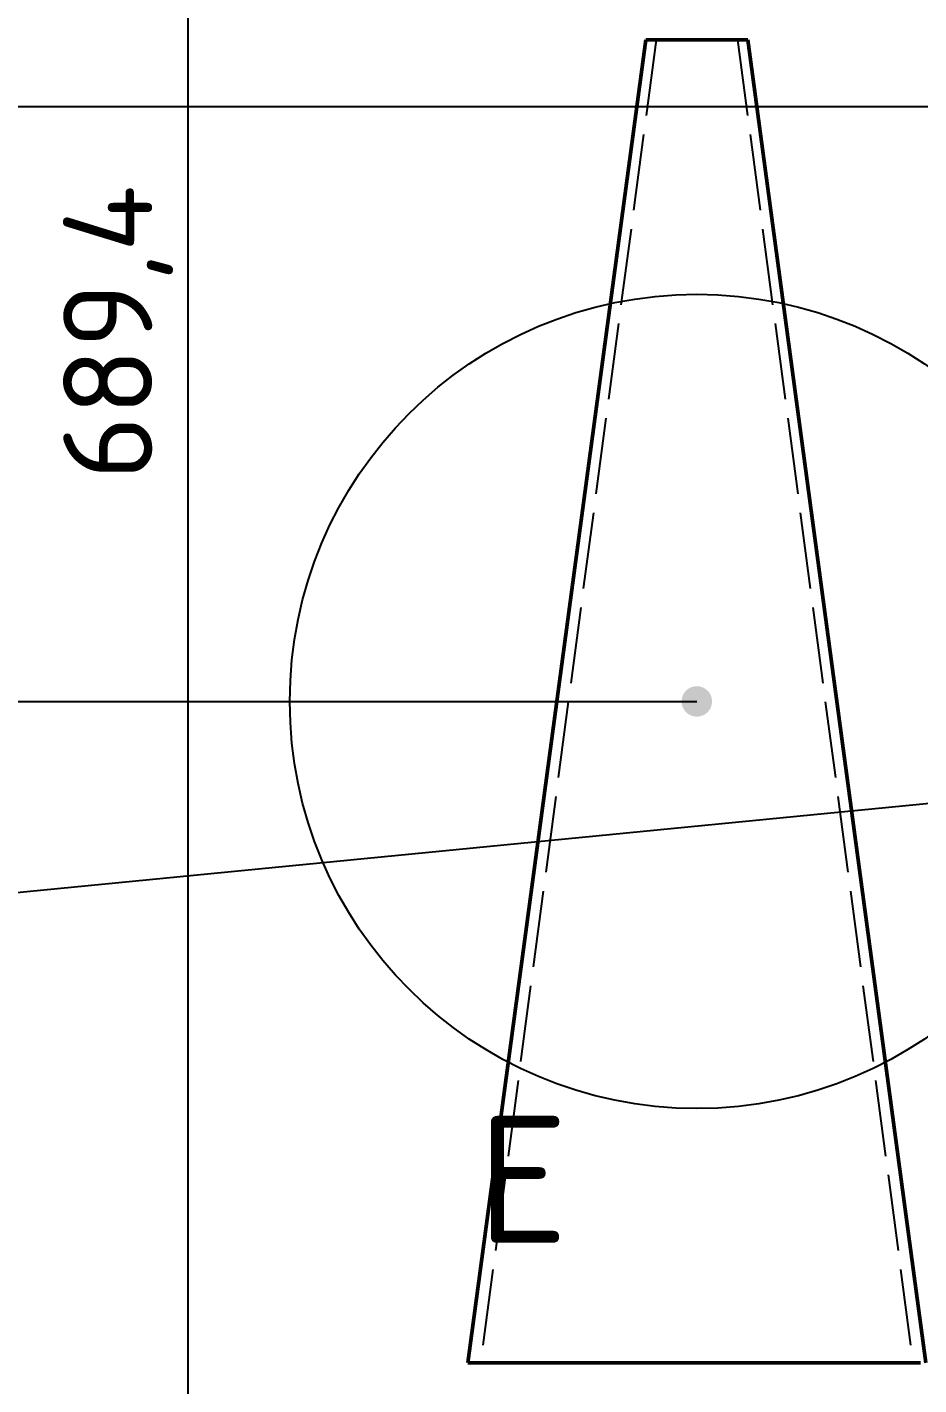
# Model space of a CAD drawing. Header units: millimetres. Extents: x 0 to 420, y 0 to 297.
# Drawn here: x 46.7 to 81.7, y 136.6 to 189.9 of the extents above; entities that cross this region are included whole.
import ezdxf
from ezdxf.enums import TextEntityAlignment as Align

# ---------------------------------------------------------------- set-up
doc = ezdxf.new("R2010")
doc.units = ezdxf.units.MM
doc.linetypes.add('ISO02-TRAZOS', pattern=[3.75, 3, -0.75])
for name, color, linetype, lineweight in [('01-VISIBLE', 7, 'CONTINUOUS', 50), ('02-OCULTA', 4, 'ISO02-TRAZOS', 25), ('04-COTA', 3, 'CONTINUOUS', 25), ('06-TEXTO', 7, 'CONTINUOUS', 25), ('08-FINA', 5, 'CONTINUOUS', 25)]:
    doc.layers.add(name, color=color, linetype=linetype, lineweight=lineweight)
doc.styles.add('ISO3098', font='isocpeur.ttf')
doc.dimstyles.new('FLAMA-ISO', dxfattribs={"dimtxt": 3.5, "dimasz": 3, "dimexe": 2, "dimexo": 1, "dimgap": 1, "dimtad": 1, "dimdec": 1, "dimtxsty": 'ISO3098', "dimcen": 2.5, "dimclrd": 3, "dimclre": 3, "dimclrt": 3, "dimazin": 3, "dimtfac": 1, "dimtmove": 0, "dimatfit": 3, "dimlwd": 25, "dimlwe": 25})

msp = doc.modelspace()

# ---------------------------------------------------------------- hatches: boundary and pattern name
at = {"layer": '08-FINA'}
h = msp.add_hatch(color=7, dxfattribs=at)
h.dxf.hatch_style = 1
edge = h.paths.add_edge_path()
edge.add_arc((73, 163.44), 0.6, 0, 360)

# ---------------------------------------------------------------- linework, layer by layer
at = {"layer": '01-VISIBLE'}
for p, q in [((71, 189.44), (64, 137.44)), ((75, 189.44), (82, 137.44))]:
    msp.add_line(p, q, dxfattribs=at)
for points in [[(75, 189.44), (74.9, 189.44), (74.8, 189.44), (74.7, 189.44), (74.6, 189.44), (74.5, 189.44), (74.4, 189.44), (74.3, 189.44), (74.2, 189.44), (74.1, 189.44), (74, 189.44), (73.9, 189.44), (73.8, 189.44), (73.7, 189.44), (73.6, 189.44), (73.5, 189.44), (73.4, 189.44), (73.3, 189.44), (73.2, 189.44), (73.1, 189.44), (73, 189.44), (72.9, 189.44), (72.8, 189.44), (72.7, 189.44), (72.6, 189.44), (72.5, 189.44), (72.4, 189.44), (72.3, 189.44), (72.2, 189.44), (72.1, 189.44), (72, 189.44), (71.9, 189.44), (71.8, 189.44), (71.7, 189.44), (71.6, 189.44), (71.5, 189.44), (71.4, 189.44), (71.3, 189.44), (71.2, 189.44), (71.1, 189.44), (71, 189.44)], [(81.8, 137.44), (81.7, 137.44), (81.6, 137.44), (81.5, 137.44), (81.4, 137.44), (81.3, 137.44), (81.2, 137.44), (81.1, 137.44), (81, 137.44), (80.9, 137.44), (80.8, 137.44), (80.7, 137.44), (80.6, 137.44), (80.5, 137.44), (80.4, 137.44), (80.3, 137.44), (80.2, 137.44), (80.1, 137.44), (80, 137.44), (79.9, 137.44), (79.8, 137.44), (79.7, 137.44), (79.6, 137.44), (79.5, 137.44), (79.4, 137.44), (79.3, 137.44), (79.2, 137.44), (79.1, 137.44), (79, 137.44), (78.9, 137.44), (78.8, 137.44), (78.7, 137.44), (78.6, 137.44), (78.5, 137.44), (78.4, 137.44), (78.3, 137.44), (78.2, 137.44), (78.1, 137.44), (78, 137.44), (77.9, 137.44), (77.8, 137.44), (77.7, 137.44), (77.6, 137.44), (77.5, 137.44), (77.4, 137.44), (77.3, 137.44), (77.2, 137.44), (77.1, 137.44), (77, 137.44), (76.9, 137.44), (76.8, 137.44), (76.7, 137.44), (76.6, 137.44), (76.5, 137.44), (76.4, 137.44), (76.3, 137.44), (76.2, 137.44), (76.1, 137.44), (76, 137.44), (75.9, 137.44), (75.8, 137.44), (75.7, 137.44), (75.6, 137.44), (75.5, 137.44), (75.4, 137.44), (75.3, 137.44), (75.2, 137.44), (75.1, 137.44), (75, 137.44), (74.9, 137.44), (74.8, 137.44), (74.7, 137.44), (74.6, 137.44), (74.5, 137.44), (74.4, 137.44), (74.3, 137.44), (74.2, 137.44), (74.1, 137.44), (74, 137.44), (73.9, 137.44), (73.8, 137.44), (73.7, 137.44), (73.6, 137.44), (73.5, 137.44), (73.4, 137.44), (73.3, 137.44), (73.2, 137.44), (73.1, 137.44), (73, 137.44), (72.9, 137.44), (72.8, 137.44), (72.7, 137.44), (72.6, 137.44), (72.5, 137.44), (72.4, 137.44), (72.3, 137.44), (72.2, 137.44), (72.1, 137.44), (72, 137.44), (71.9, 137.44), (71.8, 137.44), (71.7, 137.44), (71.6, 137.44), (71.5, 137.44), (71.4, 137.44), (71.3, 137.44), (71.2, 137.44), (71.1, 137.44), (71, 137.44), (70.9, 137.44), (70.8, 137.44), (70.7, 137.44), (70.6, 137.44), (70.5, 137.44), (70.4, 137.44), (70.3, 137.44), (70.2, 137.44), (70.1, 137.44), (70, 137.44), (69.9, 137.44), (69.8, 137.44), (69.7, 137.44), (69.6, 137.44), (69.5, 137.44), (69.4, 137.44), (69.3, 137.44), (69.2, 137.44), (69.1, 137.44), (69, 137.44), (68.9, 137.44), (68.8, 137.44), (68.7, 137.44), (68.6, 137.44), (68.5, 137.44), (68.4, 137.44), (68.3, 137.44), (68.2, 137.44), (68.1, 137.44), (68, 137.44), (67.9, 137.44), (67.8, 137.44), (67.7, 137.44), (67.6, 137.44), (67.5, 137.44), (67.4, 137.44), (67.3, 137.44), (67.2, 137.44), (67.1, 137.44), (67, 137.44), (66.9, 137.44), (66.8, 137.44), (66.7, 137.44), (66.6, 137.44), (66.5, 137.44), (66.4, 137.44), (66.3, 137.44), (66.2, 137.44), (66.1, 137.44), (66, 137.44), (65.9, 137.44), (65.8, 137.44), (65.7, 137.44), (65.6, 137.44), (65.5, 137.44), (65.4, 137.44), (65.3, 137.44), (65.2, 137.44), (65.1, 137.44), (65, 137.44), (64.9, 137.44), (64.8, 137.44), (64.7, 137.44), (64.6, 137.44), (64.5, 137.44), (64.4, 137.44), (64.3, 137.44), (64.2, 137.44), (64.1, 137.44), (64, 137.44)]]:
    msp.add_lwpolyline(points, dxfattribs=at)
at = {"layer": '02-OCULTA'}
for p, q in [((71.4, 189.44), (64.5, 137.44)), ((74.6, 189.44), (81.5, 137.44))]:
    msp.add_line(p, q, dxfattribs=at)
for points in [[(71, 189.44), (71.1, 189.44), (71.2, 189.44), (71.3, 189.44), (71.4, 189.44), (71.5, 189.44), (71.6, 189.44), (71.7, 189.44), (71.8, 189.44), (71.9, 189.44), (72, 189.44), (72.1, 189.44), (72.2, 189.44), (72.3, 189.44), (72.4, 189.44), (72.5, 189.44), (72.6, 189.44), (72.7, 189.44), (72.8, 189.44), (72.9, 189.44), (73, 189.44), (73.1, 189.44), (73.2, 189.44), (73.3, 189.44), (73.4, 189.44), (73.5, 189.44), (73.6, 189.44), (73.7, 189.44), (73.8, 189.44), (73.9, 189.44), (74, 189.44), (74.1, 189.44), (74.2, 189.44), (74.3, 189.44), (74.4, 189.44), (74.5, 189.44), (74.6, 189.44), (74.7, 189.44), (74.8, 189.44), (74.9, 189.44), (75, 189.44)], [(71.4, 189.44), (71.5, 189.44), (71.6, 189.44), (71.7, 189.44), (71.8, 189.44), (71.9, 189.44), (72, 189.44), (72.1, 189.44), (72.2, 189.44), (72.3, 189.44), (72.4, 189.44), (72.5, 189.44), (72.6, 189.44), (72.7, 189.44), (72.8, 189.44), (72.9, 189.44), (73, 189.44), (73.1, 189.44), (73.2, 189.44), (73.3, 189.44), (73.4, 189.44), (73.5, 189.44), (73.6, 189.44), (73.7, 189.44), (73.8, 189.44), (73.9, 189.44), (74, 189.44), (74.1, 189.44), (74.2, 189.44), (74.3, 189.44), (74.4, 189.44), (74.5, 189.44), (74.6, 189.44)], [(74.6, 189.44), (74.5, 189.44), (74.4, 189.44), (74.3, 189.44), (74.2, 189.44), (74.1, 189.44), (74, 189.44), (73.9, 189.44), (73.8, 189.44), (73.7, 189.44), (73.6, 189.44), (73.5, 189.44), (73.4, 189.44), (73.3, 189.44), (73.2, 189.44), (73.1, 189.44), (73, 189.44), (72.9, 189.44), (72.8, 189.44), (72.7, 189.44), (72.6, 189.44), (72.5, 189.44), (72.4, 189.44), (72.3, 189.44), (72.2, 189.44), (72.1, 189.44), (72, 189.44), (71.9, 189.44), (71.8, 189.44), (71.7, 189.44), (71.6, 189.44), (71.5, 189.44), (71.4, 189.44)], [(64, 137.44), (64.1, 137.44), (64.2, 137.44), (64.3, 137.44), (64.4, 137.44), (64.5, 137.44), (64.6, 137.44), (64.7, 137.44), (64.8, 137.44), (64.9, 137.44), (65, 137.44), (65.1, 137.44), (65.2, 137.44), (65.3, 137.44), (65.4, 137.44), (65.5, 137.44), (65.6, 137.44), (65.7, 137.44), (65.8, 137.44), (65.9, 137.44), (66, 137.44), (66.1, 137.44), (66.2, 137.44), (66.3, 137.44), (66.4, 137.44), (66.5, 137.44), (66.6, 137.44), (66.7, 137.44), (66.8, 137.44), (66.9, 137.44), (67, 137.44), (67.1, 137.44), (67.2, 137.44), (67.3, 137.44), (67.4, 137.44), (67.5, 137.44), (67.6, 137.44), (67.7, 137.44), (67.8, 137.44), (67.9, 137.44), (68, 137.44), (68.1, 137.44), (68.2, 137.44), (68.3, 137.44), (68.4, 137.44), (68.5, 137.44), (68.6, 137.44), (68.7, 137.44), (68.8, 137.44), (68.9, 137.44), (69, 137.44), (69.1, 137.44), (69.2, 137.44), (69.3, 137.44), (69.4, 137.44), (69.5, 137.44), (69.6, 137.44), (69.7, 137.44), (69.8, 137.44), (69.9, 137.44), (70, 137.44), (70.1, 137.44), (70.2, 137.44), (70.3, 137.44), (70.4, 137.44), (70.5, 137.44), (70.6, 137.44), (70.7, 137.44), (70.8, 137.44), (70.9, 137.44), (71, 137.44), (71.1, 137.44), (71.2, 137.44), (71.3, 137.44), (71.4, 137.44), (71.5, 137.44), (71.6, 137.44), (71.7, 137.44), (71.8, 137.44), (71.9, 137.44), (72, 137.44), (72.1, 137.44), (72.2, 137.44), (72.3, 137.44), (72.4, 137.44), (72.5, 137.44), (72.6, 137.44), (72.7, 137.44), (72.8, 137.44), (72.9, 137.44), (73, 137.44), (73.1, 137.44), (73.2, 137.44), (73.3, 137.44), (73.4, 137.44), (73.5, 137.44), (73.6, 137.44), (73.7, 137.44), (73.8, 137.44), (73.9, 137.44), (74, 137.44), (74.1, 137.44), (74.2, 137.44), (74.3, 137.44), (74.4, 137.44), (74.5, 137.44), (74.6, 137.44), (74.7, 137.44), (74.8, 137.44), (74.9, 137.44), (75, 137.44), (75.1, 137.44), (75.2, 137.44), (75.3, 137.44), (75.4, 137.44), (75.5, 137.44), (75.6, 137.44), (75.7, 137.44), (75.8, 137.44), (75.9, 137.44), (76, 137.44), (76.1, 137.44), (76.2, 137.44), (76.3, 137.44), (76.4, 137.44), (76.5, 137.44), (76.6, 137.44), (76.7, 137.44), (76.8, 137.44), (76.9, 137.44), (77, 137.44), (77.1, 137.44), (77.2, 137.44), (77.3, 137.44), (77.4, 137.44), (77.5, 137.44), (77.6, 137.44), (77.7, 137.44), (77.8, 137.44), (77.9, 137.44), (78, 137.44), (78.1, 137.44), (78.2, 137.44), (78.3, 137.44), (78.4, 137.44), (78.5, 137.44), (78.6, 137.44), (78.7, 137.44), (78.8, 137.44), (78.9, 137.44), (79, 137.44), (79.1, 137.44), (79.2, 137.44), (79.3, 137.44), (79.4, 137.44), (79.5, 137.44), (79.6, 137.44), (79.7, 137.44), (79.8, 137.44), (79.9, 137.44), (80, 137.44), (80.1, 137.44), (80.2, 137.44), (80.3, 137.44), (80.4, 137.44), (80.5, 137.44), (80.6, 137.44), (80.7, 137.44), (80.8, 137.44), (80.9, 137.44), (81, 137.44), (81.1, 137.44), (81.2, 137.44), (81.3, 137.44), (81.4, 137.44), (81.5, 137.44), (81.6, 137.44), (81.7, 137.44), (81.8, 137.44)], [(64.5, 137.44), (64.6, 137.44), (64.7, 137.44), (64.8, 137.44), (64.9, 137.44), (65, 137.44), (65.1, 137.44), (65.2, 137.44), (65.3, 137.44), (65.4, 137.44), (65.5, 137.44), (65.6, 137.44), (65.7, 137.44), (65.8, 137.44), (65.9, 137.44), (66, 137.44), (66.1, 137.44), (66.2, 137.44), (66.3, 137.44), (66.4, 137.44), (66.5, 137.44), (66.6, 137.44), (66.7, 137.44), (66.8, 137.44), (66.9, 137.44), (67, 137.44), (67.1, 137.44), (67.2, 137.44), (67.3, 137.44), (67.4, 137.44), (67.5, 137.44), (67.6, 137.44), (67.7, 137.44), (67.8, 137.44), (67.9, 137.44), (68, 137.44), (68.1, 137.44), (68.2, 137.44), (68.3, 137.44), (68.4, 137.44), (68.5, 137.44), (68.6, 137.44), (68.7, 137.44), (68.8, 137.44), (68.9, 137.44), (69, 137.44), (69.1, 137.44), (69.2, 137.44), (69.3, 137.44), (69.4, 137.44), (69.5, 137.44), (69.6, 137.44), (69.7, 137.44), (69.8, 137.44), (69.9, 137.44), (70, 137.44), (70.1, 137.44), (70.2, 137.44), (70.3, 137.44), (70.4, 137.44), (70.5, 137.44), (70.6, 137.44), (70.7, 137.44), (70.8, 137.44), (70.9, 137.44), (71, 137.44), (71.1, 137.44), (71.2, 137.44), (71.3, 137.44), (71.4, 137.44), (71.5, 137.44), (71.6, 137.44), (71.7, 137.44), (71.8, 137.44), (71.9, 137.44), (72, 137.44), (72.1, 137.44), (72.2, 137.44), (72.3, 137.44), (72.4, 137.44), (72.5, 137.44), (72.6, 137.44), (72.7, 137.44), (72.8, 137.44), (72.9, 137.44), (73, 137.44), (73.1, 137.44), (73.2, 137.44), (73.3, 137.44), (73.4, 137.44), (73.5, 137.44), (73.6, 137.44), (73.7, 137.44), (73.8, 137.44), (73.9, 137.44), (74, 137.44), (74.1, 137.44), (74.2, 137.44), (74.3, 137.44), (74.4, 137.44), (74.5, 137.44), (74.6, 137.44), (74.7, 137.44), (74.8, 137.44), (74.9, 137.44), (75, 137.44), (75.1, 137.44), (75.2, 137.44), (75.3, 137.44), (75.4, 137.44), (75.5, 137.44), (75.6, 137.44), (75.7, 137.44), (75.8, 137.44), (75.9, 137.44), (76, 137.44), (76.1, 137.44), (76.2, 137.44), (76.3, 137.44), (76.4, 137.44), (76.5, 137.44), (76.6, 137.44), (76.7, 137.44), (76.8, 137.44), (76.9, 137.44), (77, 137.44), (77.1, 137.44), (77.2, 137.44), (77.3, 137.44), (77.4, 137.44), (77.5, 137.44), (77.6, 137.44), (77.7, 137.44), (77.8, 137.44), (77.9, 137.44), (78, 137.44), (78.1, 137.44), (78.2, 137.44), (78.3, 137.44), (78.4, 137.44), (78.5, 137.44), (78.6, 137.44), (78.7, 137.44), (78.8, 137.44), (78.9, 137.44), (79, 137.44), (79.1, 137.44), (79.2, 137.44), (79.3, 137.44), (79.4, 137.44), (79.5, 137.44), (79.6, 137.44), (79.7, 137.44), (79.8, 137.44), (79.9, 137.44), (80, 137.44), (80.1, 137.44), (80.2, 137.44), (80.3, 137.44), (80.4, 137.44), (80.5, 137.44), (80.6, 137.44), (80.7, 137.44), (80.8, 137.44), (80.9, 137.44), (81, 137.44), (81.1, 137.44), (81.2, 137.44), (81.3, 137.44), (81.4, 137.44), (81.5, 137.44)], [(81.5, 137.44), (81.4, 137.44), (81.3, 137.44), (81.2, 137.44), (81.1, 137.44), (81, 137.44), (80.9, 137.44), (80.8, 137.44), (80.7, 137.44), (80.6, 137.44), (80.5, 137.44), (80.4, 137.44), (80.3, 137.44), (80.2, 137.44), (80.1, 137.44), (80, 137.44), (79.9, 137.44), (79.8, 137.44), (79.7, 137.44), (79.6, 137.44), (79.5, 137.44), (79.4, 137.44), (79.3, 137.44), (79.2, 137.44), (79.1, 137.44), (79, 137.44), (78.9, 137.44), (78.8, 137.44), (78.7, 137.44), (78.6, 137.44), (78.5, 137.44), (78.4, 137.44), (78.3, 137.44), (78.2, 137.44), (78.1, 137.44), (78, 137.44), (77.9, 137.44), (77.8, 137.44), (77.7, 137.44), (77.6, 137.44), (77.5, 137.44), (77.4, 137.44), (77.3, 137.44), (77.2, 137.44), (77.1, 137.44), (77, 137.44), (76.9, 137.44), (76.8, 137.44), (76.7, 137.44), (76.6, 137.44), (76.5, 137.44), (76.4, 137.44), (76.3, 137.44), (76.2, 137.44), (76.1, 137.44), (76, 137.44), (75.9, 137.44), (75.8, 137.44), (75.7, 137.44), (75.6, 137.44), (75.5, 137.44), (75.4, 137.44), (75.3, 137.44), (75.2, 137.44), (75.1, 137.44), (75, 137.44), (74.9, 137.44), (74.8, 137.44), (74.7, 137.44), (74.6, 137.44), (74.5, 137.44), (74.4, 137.44), (74.3, 137.44), (74.2, 137.44), (74.1, 137.44), (74, 137.44), (73.9, 137.44), (73.8, 137.44), (73.7, 137.44), (73.6, 137.44), (73.5, 137.44), (73.4, 137.44), (73.3, 137.44), (73.2, 137.44), (73.1, 137.44), (73, 137.44), (72.9, 137.44), (72.8, 137.44), (72.7, 137.44), (72.6, 137.44), (72.5, 137.44), (72.4, 137.44), (72.3, 137.44), (72.2, 137.44), (72.1, 137.44), (72, 137.44), (71.9, 137.44), (71.8, 137.44), (71.7, 137.44), (71.6, 137.44), (71.5, 137.44), (71.4, 137.44), (71.3, 137.44), (71.2, 137.44), (71.1, 137.44), (71, 137.44), (70.9, 137.44), (70.8, 137.44), (70.7, 137.44), (70.6, 137.44), (70.5, 137.44), (70.4, 137.44), (70.3, 137.44), (70.2, 137.44), (70.1, 137.44), (70, 137.44), (69.9, 137.44), (69.8, 137.44), (69.7, 137.44), (69.6, 137.44), (69.5, 137.44), (69.4, 137.44), (69.3, 137.44), (69.2, 137.44), (69.1, 137.44), (69, 137.44), (68.9, 137.44), (68.8, 137.44), (68.7, 137.44), (68.6, 137.44), (68.5, 137.44), (68.4, 137.44), (68.3, 137.44), (68.2, 137.44), (68.1, 137.44), (68, 137.44), (67.9, 137.44), (67.8, 137.44), (67.7, 137.44), (67.6, 137.44), (67.5, 137.44), (67.4, 137.44), (67.3, 137.44), (67.2, 137.44), (67.1, 137.44), (67, 137.44), (66.9, 137.44), (66.8, 137.44), (66.7, 137.44), (66.6, 137.44), (66.5, 137.44), (66.4, 137.44), (66.3, 137.44), (66.2, 137.44), (66.1, 137.44), (66, 137.44), (65.9, 137.44), (65.8, 137.44), (65.7, 137.44), (65.6, 137.44), (65.5, 137.44), (65.4, 137.44), (65.3, 137.44), (65.2, 137.44), (65.1, 137.44), (65, 137.44), (64.9, 137.44), (64.8, 137.44), (64.7, 137.44), (64.6, 137.44), (64.5, 137.44)]]:
    msp.add_lwpolyline(points, dxfattribs=at)
at = {"layer": '08-FINA'}
for p, q in [((35, 186.825), (89.1, 186.825)), ((35, 163.44), (73, 163.44)), ((34.981, 154.829), (96.53, 160.84))]:
    msp.add_line(p, q, dxfattribs=at)
msp.add_circle((73, 163.44), 16, dxfattribs=at)

# ---------------------------------------------------------------- texts
at = {"layer": '06-TEXTO', "style": 'ISO3098'}
msp.add_text('E', height=5, dxfattribs=at).set_placement((66.16, 144.646), align=Align.MIDDLE_CENTER)

# ---------------------------------------------------------------- dimensions: what is measured, and where the dimension line sits
at = {"layer": '04-COTA'}
for base, p1, p2 in [((42, 109), (64, 109), (64, 267)), ((53, 109), (82.8, 109), (93.8, 246.876))]:
    msp.add_linear_dim(base=base, p1=p1, p2=p2, angle=90, dimstyle='FLAMA-ISO', override={"dimlfac": 5}, dxfattribs=at).render()

doc.saveas('drawing.dxf')
